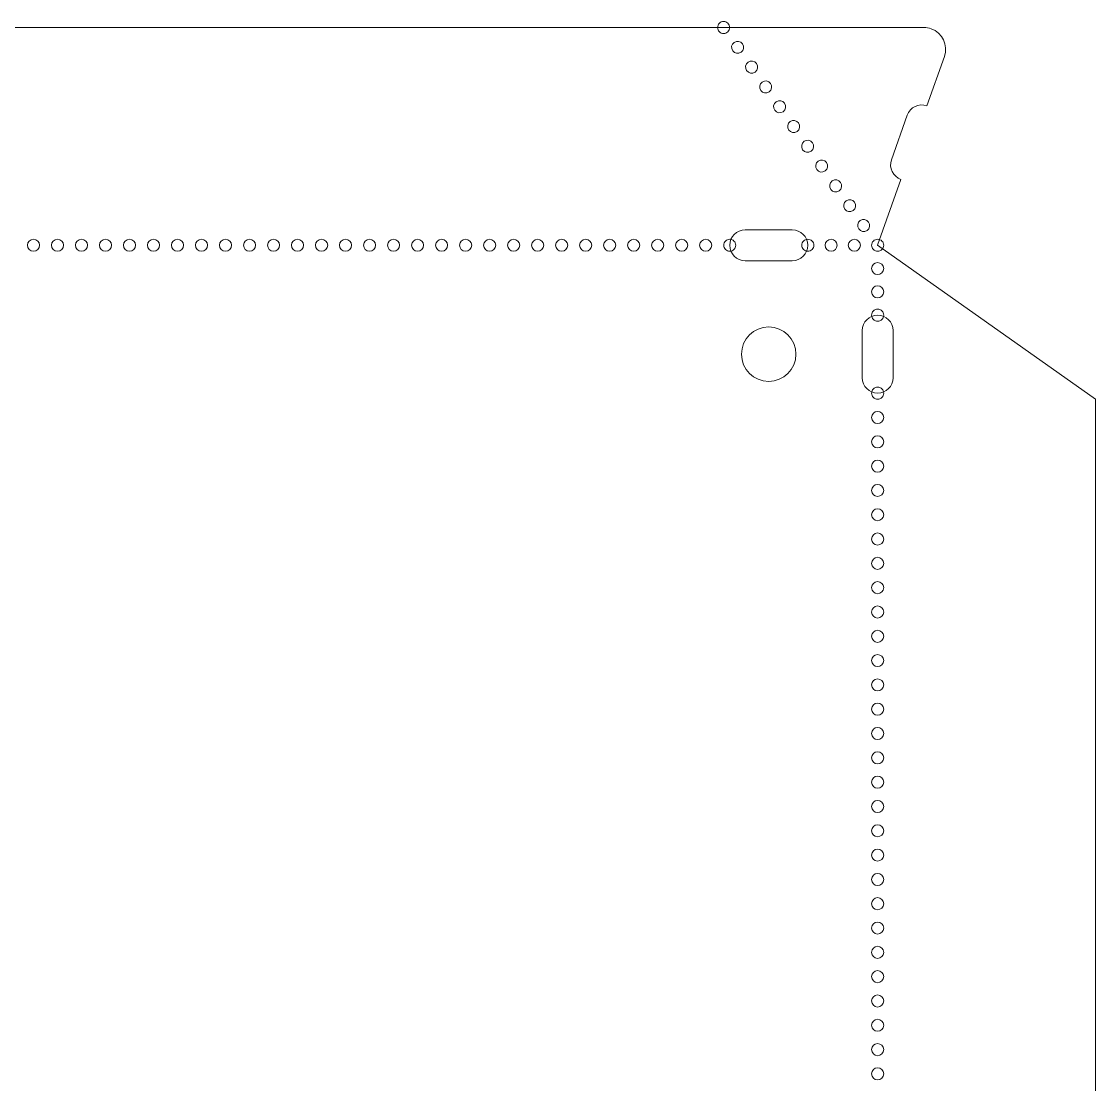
# Model space of a CAD drawing. Header units: inches. Extents: x -17 to 232, y 15 to 264.
# Drawn here: x 106.6 to 231.8, y 140.2 to 264.2 of the extents above; entities that cross this region are included whole.
import ezdxf

# ---------------------------------------------------------------- set-up
doc = ezdxf.new("R2010")
doc.units = ezdxf.units.IN
doc.header["$MEASUREMENT"] = 0
doc.layers.add('Fold cuts', color=7, linetype='Continuous')
doc.layers.add('Outline cut', color=7, linetype='Continuous')

# ---------------------------------------------------------------- blocks, each defined once
blk = doc.blocks.new('block 10')
at = {"layer": 'Outline cut', "lineweight": 0}
blk.add_open_spline([(196.85, 225.42), (196.85, 227.18), (195.43, 228.6), (193.67, 228.6), (191.92, 228.6), (190.5, 227.18), (190.5, 225.42), (190.5, 223.67), (191.92, 222.25), (193.67, 222.25), (195.43, 222.25), (196.85, 223.67), (196.85, 225.42), (196.85, 225.42), (196.85, 225.42), (196.85, 225.42)], degree=3, knots=[0, 0, 0, 0, 1, 1, 1, 2, 2, 2, 3, 3, 3, 4, 4, 4, 5, 5, 5, 5], dxfattribs=at)
blk = doc.blocks.new('block 13')
at = {"layer": 'Outline cut', "lineweight": 0}
blk.add_open_spline([(190.93, 239.93), (189.93, 239.93), (189.13, 239.12), (189.13, 238.12), (189.13, 237.13), (189.93, 236.32), (190.93, 236.32)], degree=3, knots=[0, 0, 0, 0, 1, 1, 1, 2, 2, 2, 2], dxfattribs=at)
blk = doc.blocks.new('block 14')
at = {"layer": 'Outline cut', "lineweight": 0}
blk.add_open_spline([(196.42, 236.32), (197.42, 236.32), (198.22, 237.13), (198.22, 238.12), (198.22, 239.12), (197.42, 239.93), (196.42, 239.93)], degree=3, knots=[0, 0, 0, 0, 1, 1, 1, 2, 2, 2, 2], dxfattribs=at)
blk = doc.blocks.new('block 15')
at = {"layer": 'Outline cut', "lineweight": 0}
blk.add_open_spline([(208.18, 228.18), (208.18, 229.17), (207.37, 229.97), (206.37, 229.97), (205.38, 229.97), (204.57, 229.17), (204.57, 228.18)], degree=3, knots=[0, 0, 0, 0, 1, 1, 1, 2, 2, 2, 2], dxfattribs=at)
blk = doc.blocks.new('block 16')
at = {"layer": 'Outline cut', "lineweight": 0}
blk.add_open_spline([(204.57, 222.67), (204.57, 221.68), (205.38, 220.88), (206.37, 220.88), (207.37, 220.88), (208.18, 221.68), (208.18, 222.67)], degree=3, knots=[0, 0, 0, 0, 1, 1, 1, 2, 2, 2, 2], dxfattribs=at)
blk = doc.blocks.new('block 17')
at = {"layer": 'Outline cut', "lineweight": 0}
blk.add_open_spline([(214.16, 260.14), (214.63, 261.46), (213.93, 262.91), (212.61, 263.38), (212.34, 263.48), (212.05, 263.52), (211.76, 263.52)], degree=3, knots=[0, 0, 0, 0, 1, 1, 1, 2, 2, 2, 2], dxfattribs=at)
blk = doc.blocks.new('block 18')
at = {"layer": 'Outline cut', "lineweight": 0}
blk.add_open_spline([(207.99, 248.11), (207.66, 247.17), (208.15, 246.14), (209.09, 245.81)], degree=3, dxfattribs=at)
blk = doc.blocks.new('block 19')
at = {"layer": 'Outline cut', "lineweight": 0}
blk.add_open_spline([(212.12, 254.39), (211.19, 254.72), (210.16, 254.23), (209.83, 253.29)], degree=3, dxfattribs=at)
blk = doc.blocks.new('block 35')
at = {"layer": 'Outline cut', "lineweight": 0}
blk.add_lwpolyline([(27.49, 263.52), (188.41, 263.52)], dxfattribs=at)
blk = doc.blocks.new('block 40')
at = {"layer": 'Outline cut', "lineweight": 0}
blk.add_lwpolyline([(231.77, 59.24), (231.77, 220.16)], dxfattribs=at)
blk = doc.blocks.new('block 41')
at = {"layer": 'Outline cut', "lineweight": 0}
blk.add_lwpolyline([(231.77, 220.16), (206.37, 238.12)], dxfattribs=at)
blk = doc.blocks.new('block 45')
at = {"layer": 'Outline cut', "lineweight": 0}
blk.add_lwpolyline([(208.18, 228.18), (208.18, 222.67)], dxfattribs=at)
blk = doc.blocks.new('block 47')
at = {"layer": 'Outline cut', "lineweight": 0}
blk.add_lwpolyline([(204.57, 228.18), (204.57, 222.67)], dxfattribs=at)
blk = doc.blocks.new('block 54')
at = {"layer": 'Outline cut', "lineweight": 0}
blk.add_lwpolyline([(188.41, 263.52), (211.76, 263.52)], dxfattribs=at)
blk = doc.blocks.new('block 57')
at = {"layer": 'Outline cut', "lineweight": 0}
blk.add_lwpolyline([(214.16, 260.14), (212.12, 254.39)], dxfattribs=at)
blk = doc.blocks.new('block 60')
at = {"layer": 'Outline cut', "lineweight": 0}
blk.add_lwpolyline([(207.99, 248.11), (209.83, 253.29)], dxfattribs=at)
blk = doc.blocks.new('block 63')
at = {"layer": 'Outline cut', "lineweight": 0}
blk.add_lwpolyline([(190.93, 239.93), (196.42, 239.93)], dxfattribs=at)
blk = doc.blocks.new('block 64')
at = {"layer": 'Outline cut', "lineweight": 0}
blk.add_lwpolyline([(209.09, 245.81), (206.37, 238.12)], dxfattribs=at)
blk = doc.blocks.new('block 65')
at = {"layer": 'Outline cut', "lineweight": 0}
blk.add_lwpolyline([(190.93, 236.32), (196.42, 236.32)], dxfattribs=at)
blk = doc.blocks.new('block 77')
at = {"layer": 'Fold cuts', "lineweight": 0}
for points, knots in [([(188.41, 262.82), (188.6, 262.82), (188.78, 262.89), (188.91, 263.03), (189.04, 263.16), (189.12, 263.34), (189.12, 263.52), (189.12, 263.71), (189.04, 263.89), (188.91, 264.02), (188.78, 264.16), (188.6, 264.23), (188.41, 264.23), (188.23, 264.23), (188.05, 264.16), (187.92, 264.02), (187.78, 263.89), (187.71, 263.71), (187.71, 263.52), (187.71, 263.34), (187.78, 263.16), (187.92, 263.03), (188.05, 262.89), (188.23, 262.82), (188.41, 262.82)], [0, 0, 0, 0, 1, 1, 1, 2, 2, 2, 3, 3, 3, 4, 4, 4, 5, 5, 5, 6, 6, 6, 7, 7, 7, 8, 8, 8, 8]), ([(189.47, 260.81), (189.47, 260.81), (189.47, 260.81), (189.47, 260.81), (189.7, 260.49), (190.14, 260.41), (190.45, 260.64), (190.77, 260.86), (190.85, 261.31), (190.62, 261.62), (190.4, 261.94), (189.96, 262.02), (189.64, 261.79), (189.32, 261.57), (189.25, 261.13), (189.47, 260.81)], [0, 0, 0, 0, 1, 1, 1, 2, 2, 2, 3, 3, 3, 4, 4, 4, 5, 5, 5, 5]), ([(191.1, 258.5), (191.1, 258.5), (191.1, 258.5), (191.1, 258.5), (191.33, 258.18), (191.77, 258.11), (192.09, 258.33), (192.41, 258.56), (192.48, 259), (192.26, 259.31), (192.03, 259.63), (191.59, 259.71), (191.27, 259.48), (190.95, 259.26), (190.88, 258.82), (191.1, 258.5)], [0, 0, 0, 0, 1, 1, 1, 2, 2, 2, 3, 3, 3, 4, 4, 4, 5, 5, 5, 5]), ([(192.74, 256.19), (192.74, 256.19), (192.74, 256.19), (192.74, 256.19), (192.96, 255.87), (193.4, 255.8), (193.72, 256.02), (194.04, 256.25), (194.11, 256.69), (193.89, 257.01), (193.66, 257.32), (193.22, 257.4), (192.91, 257.17), (192.59, 256.95), (192.51, 256.51), (192.74, 256.19)], [0, 0, 0, 0, 1, 1, 1, 2, 2, 2, 3, 3, 3, 4, 4, 4, 5, 5, 5, 5]), ([(194.37, 253.88), (194.37, 253.88), (194.37, 253.88), (194.37, 253.88), (194.59, 253.56), (195.03, 253.49), (195.35, 253.71), (195.67, 253.94), (195.75, 254.38), (195.52, 254.7), (195.3, 255.01), (194.86, 255.09), (194.54, 254.86), (194.22, 254.64), (194.14, 254.2), (194.37, 253.88)], [0, 0, 0, 0, 1, 1, 1, 2, 2, 2, 3, 3, 3, 4, 4, 4, 5, 5, 5, 5]), ([(196, 251.57), (196, 251.57), (196, 251.57), (196, 251.57), (196.23, 251.25), (196.67, 251.18), (196.99, 251.4), (197.3, 251.63), (197.38, 252.07), (197.15, 252.39), (196.93, 252.71), (196.49, 252.78), (196.17, 252.56), (195.85, 252.33), (195.78, 251.89), (196, 251.57)], [0, 0, 0, 0, 1, 1, 1, 2, 2, 2, 3, 3, 3, 4, 4, 4, 5, 5, 5, 5]), ([(197.63, 249.26), (197.63, 249.26), (197.63, 249.26), (197.63, 249.26), (197.86, 248.95), (198.3, 248.87), (198.62, 249.09), (198.94, 249.32), (199.01, 249.76), (198.79, 250.08), (198.56, 250.4), (198.12, 250.47), (197.8, 250.25), (197.49, 250.02), (197.41, 249.58), (197.63, 249.26)], [0, 0, 0, 0, 1, 1, 1, 2, 2, 2, 3, 3, 3, 4, 4, 4, 5, 5, 5, 5]), ([(199.27, 246.95), (199.27, 246.95), (199.27, 246.95), (199.27, 246.95), (199.49, 246.64), (199.93, 246.56), (200.25, 246.79), (200.57, 247.01), (200.64, 247.45), (200.42, 247.77), (200.19, 248.09), (199.75, 248.16), (199.44, 247.94), (199.12, 247.71), (199.04, 247.27), (199.27, 246.95)], [0, 0, 0, 0, 1, 1, 1, 2, 2, 2, 3, 3, 3, 4, 4, 4, 5, 5, 5, 5]), ([(200.9, 244.65), (200.9, 244.65), (200.9, 244.65), (200.9, 244.65), (201.13, 244.33), (201.57, 244.25), (201.88, 244.48), (202.2, 244.7), (202.28, 245.14), (202.05, 245.46), (201.83, 245.78), (201.39, 245.85), (201.07, 245.63), (200.75, 245.4), (200.68, 244.96), (200.9, 244.65)], [0, 0, 0, 0, 1, 1, 1, 2, 2, 2, 3, 3, 3, 4, 4, 4, 5, 5, 5, 5]), ([(202.53, 242.34), (202.53, 242.34), (202.53, 242.34), (202.53, 242.34), (202.76, 242.02), (203.2, 241.94), (203.52, 242.17), (203.83, 242.39), (203.91, 242.83), (203.69, 243.15), (203.46, 243.47), (203.02, 243.54), (202.7, 243.32), (202.38, 243.09), (202.31, 242.65), (202.53, 242.34)], [0, 0, 0, 0, 1, 1, 1, 2, 2, 2, 3, 3, 3, 4, 4, 4, 5, 5, 5, 5]), ([(204.17, 240.03), (204.17, 240.03), (204.17, 240.03), (204.17, 240.03), (204.39, 239.71), (204.83, 239.63), (205.15, 239.86), (205.47, 240.08), (205.54, 240.52), (205.32, 240.84), (205.09, 241.16), (204.65, 241.24), (204.33, 241.01), (204.02, 240.79), (203.94, 240.35), (204.17, 240.03)], [0, 0, 0, 0, 1, 1, 1, 2, 2, 2, 3, 3, 3, 4, 4, 4, 5, 5, 5, 5]), ([(107.95, 237.42), (107.95, 237.42), (107.95, 237.42), (107.95, 237.42), (108.34, 237.42), (108.66, 237.74), (108.66, 238.12), (108.66, 238.51), (108.34, 238.83), (107.95, 238.83), (107.56, 238.83), (107.24, 238.51), (107.24, 238.12), (107.24, 237.74), (107.56, 237.42), (107.95, 237.42)], [0, 0, 0, 0, 1, 1, 1, 2, 2, 2, 3, 3, 3, 4, 4, 4, 5, 5, 5, 5]), ([(110.75, 237.42), (110.75, 237.42), (110.75, 237.42), (110.75, 237.42), (111.14, 237.42), (111.45, 237.74), (111.45, 238.12), (111.45, 238.51), (111.14, 238.83), (110.75, 238.83), (110.36, 238.83), (110.04, 238.51), (110.04, 238.12), (110.04, 237.74), (110.36, 237.42), (110.75, 237.42)], [0, 0, 0, 0, 1, 1, 1, 2, 2, 2, 3, 3, 3, 4, 4, 4, 5, 5, 5, 5]), ([(113.55, 237.42), (113.55, 237.42), (113.55, 237.42), (113.55, 237.42), (113.94, 237.42), (114.25, 237.74), (114.25, 238.12), (114.25, 238.51), (113.94, 238.83), (113.55, 238.83), (113.16, 238.83), (112.84, 238.51), (112.84, 238.12), (112.84, 237.74), (113.16, 237.42), (113.55, 237.42)], [0, 0, 0, 0, 1, 1, 1, 2, 2, 2, 3, 3, 3, 4, 4, 4, 5, 5, 5, 5]), ([(116.35, 237.42), (116.35, 237.42), (116.35, 237.42), (116.35, 237.42), (116.74, 237.42), (117.05, 237.74), (117.05, 238.12), (117.05, 238.51), (116.74, 238.83), (116.35, 238.83), (115.96, 238.83), (115.64, 238.51), (115.64, 238.12), (115.64, 237.74), (115.96, 237.42), (116.35, 237.42)], [0, 0, 0, 0, 1, 1, 1, 2, 2, 2, 3, 3, 3, 4, 4, 4, 5, 5, 5, 5]), ([(119.15, 237.42), (119.15, 237.42), (119.15, 237.42), (119.15, 237.42), (119.54, 237.42), (119.85, 237.74), (119.85, 238.12), (119.85, 238.51), (119.54, 238.83), (119.15, 238.83), (118.76, 238.83), (118.44, 238.51), (118.44, 238.12), (118.44, 237.74), (118.76, 237.42), (119.15, 237.42)], [0, 0, 0, 0, 1, 1, 1, 2, 2, 2, 3, 3, 3, 4, 4, 4, 5, 5, 5, 5]), ([(121.95, 237.42), (121.95, 237.42), (121.95, 237.42), (121.95, 237.42), (122.34, 237.42), (122.65, 237.74), (122.65, 238.12), (122.65, 238.51), (122.34, 238.83), (121.95, 238.83), (121.56, 238.83), (121.24, 238.51), (121.24, 238.12), (121.24, 237.74), (121.56, 237.42), (121.95, 237.42)], [0, 0, 0, 0, 1, 1, 1, 2, 2, 2, 3, 3, 3, 4, 4, 4, 5, 5, 5, 5]), ([(124.74, 237.42), (124.74, 237.42), (124.74, 237.42), (124.74, 237.42), (125.13, 237.42), (125.45, 237.74), (125.45, 238.12), (125.45, 238.51), (125.13, 238.83), (124.74, 238.83), (124.36, 238.83), (124.04, 238.51), (124.04, 238.12), (124.04, 237.74), (124.36, 237.42), (124.74, 237.42)], [0, 0, 0, 0, 1, 1, 1, 2, 2, 2, 3, 3, 3, 4, 4, 4, 5, 5, 5, 5]), ([(127.54, 237.42), (127.54, 237.42), (127.54, 237.42), (127.54, 237.42), (127.93, 237.42), (128.25, 237.74), (128.25, 238.12), (128.25, 238.51), (127.93, 238.83), (127.54, 238.83), (127.15, 238.83), (126.84, 238.51), (126.84, 238.12), (126.84, 237.74), (127.15, 237.42), (127.54, 237.42)], [0, 0, 0, 0, 1, 1, 1, 2, 2, 2, 3, 3, 3, 4, 4, 4, 5, 5, 5, 5]), ([(130.34, 237.42), (130.34, 237.42), (130.34, 237.42), (130.34, 237.42), (130.73, 237.42), (131.05, 237.74), (131.05, 238.12), (131.05, 238.51), (130.73, 238.83), (130.34, 238.83), (129.95, 238.83), (129.64, 238.51), (129.64, 238.12), (129.64, 237.74), (129.95, 237.42), (130.34, 237.42)], [0, 0, 0, 0, 1, 1, 1, 2, 2, 2, 3, 3, 3, 4, 4, 4, 5, 5, 5, 5]), ([(133.14, 237.42), (133.14, 237.42), (133.14, 237.42), (133.14, 237.42), (133.53, 237.42), (133.85, 237.74), (133.85, 238.12), (133.85, 238.51), (133.53, 238.83), (133.14, 238.83), (132.75, 238.83), (132.44, 238.51), (132.44, 238.12), (132.44, 237.74), (132.75, 237.42), (133.14, 237.42)], [0, 0, 0, 0, 1, 1, 1, 2, 2, 2, 3, 3, 3, 4, 4, 4, 5, 5, 5, 5]), ([(135.94, 237.42), (135.94, 237.42), (135.94, 237.42), (135.94, 237.42), (136.33, 237.42), (136.65, 237.74), (136.65, 238.12), (136.65, 238.51), (136.33, 238.83), (135.94, 238.83), (135.55, 238.83), (135.24, 238.51), (135.24, 238.12), (135.24, 237.74), (135.55, 237.42), (135.94, 237.42)], [0, 0, 0, 0, 1, 1, 1, 2, 2, 2, 3, 3, 3, 4, 4, 4, 5, 5, 5, 5]), ([(138.74, 237.42), (138.74, 237.42), (138.74, 237.42), (138.74, 237.42), (139.13, 237.42), (139.45, 237.74), (139.45, 238.12), (139.45, 238.51), (139.13, 238.83), (138.74, 238.83), (138.35, 238.83), (138.03, 238.51), (138.03, 238.12), (138.03, 237.74), (138.35, 237.42), (138.74, 237.42)], [0, 0, 0, 0, 1, 1, 1, 2, 2, 2, 3, 3, 3, 4, 4, 4, 5, 5, 5, 5]), ([(141.54, 237.42), (141.54, 237.42), (141.54, 237.42), (141.54, 237.42), (141.93, 237.42), (142.25, 237.74), (142.25, 238.12), (142.25, 238.51), (141.93, 238.83), (141.54, 238.83), (141.15, 238.83), (140.83, 238.51), (140.83, 238.12), (140.83, 237.74), (141.15, 237.42), (141.54, 237.42)], [0, 0, 0, 0, 1, 1, 1, 2, 2, 2, 3, 3, 3, 4, 4, 4, 5, 5, 5, 5]), ([(144.34, 237.42), (144.34, 237.42), (144.34, 237.42), (144.34, 237.42), (144.73, 237.42), (145.04, 237.74), (145.04, 238.12), (145.04, 238.51), (144.73, 238.83), (144.34, 238.83), (143.95, 238.83), (143.63, 238.51), (143.63, 238.12), (143.63, 237.74), (143.95, 237.42), (144.34, 237.42)], [0, 0, 0, 0, 1, 1, 1, 2, 2, 2, 3, 3, 3, 4, 4, 4, 5, 5, 5, 5]), ([(147.14, 237.42), (147.14, 237.42), (147.14, 237.42), (147.14, 237.42), (147.53, 237.42), (147.84, 237.74), (147.84, 238.12), (147.84, 238.51), (147.53, 238.83), (147.14, 238.83), (146.75, 238.83), (146.43, 238.51), (146.43, 238.12), (146.43, 237.74), (146.75, 237.42), (147.14, 237.42)], [0, 0, 0, 0, 1, 1, 1, 2, 2, 2, 3, 3, 3, 4, 4, 4, 5, 5, 5, 5]), ([(149.94, 237.42), (149.94, 237.42), (149.94, 237.42), (149.94, 237.42), (150.33, 237.42), (150.64, 237.74), (150.64, 238.12), (150.64, 238.51), (150.33, 238.83), (149.94, 238.83), (149.55, 238.83), (149.23, 238.51), (149.23, 238.12), (149.23, 237.74), (149.55, 237.42), (149.94, 237.42)], [0, 0, 0, 0, 1, 1, 1, 2, 2, 2, 3, 3, 3, 4, 4, 4, 5, 5, 5, 5]), ([(152.74, 237.42), (152.74, 237.42), (152.74, 237.42), (152.74, 237.42), (153.13, 237.42), (153.44, 237.74), (153.44, 238.12), (153.44, 238.51), (153.13, 238.83), (152.74, 238.83), (152.35, 238.83), (152.03, 238.51), (152.03, 238.12), (152.03, 237.74), (152.35, 237.42), (152.74, 237.42)], [0, 0, 0, 0, 1, 1, 1, 2, 2, 2, 3, 3, 3, 4, 4, 4, 5, 5, 5, 5]), ([(155.54, 237.42), (155.54, 237.42), (155.54, 237.42), (155.54, 237.42), (155.93, 237.42), (156.24, 237.74), (156.24, 238.12), (156.24, 238.51), (155.93, 238.83), (155.54, 238.83), (155.15, 238.83), (154.83, 238.51), (154.83, 238.12), (154.83, 237.74), (155.15, 237.42), (155.54, 237.42)], [0, 0, 0, 0, 1, 1, 1, 2, 2, 2, 3, 3, 3, 4, 4, 4, 5, 5, 5, 5]), ([(158.33, 237.42), (158.33, 237.42), (158.33, 237.42), (158.33, 237.42), (158.72, 237.42), (159.04, 237.74), (159.04, 238.12), (159.04, 238.51), (158.72, 238.83), (158.33, 238.83), (157.94, 238.83), (157.63, 238.51), (157.63, 238.12), (157.63, 237.74), (157.94, 237.42), (158.33, 237.42)], [0, 0, 0, 0, 1, 1, 1, 2, 2, 2, 3, 3, 3, 4, 4, 4, 5, 5, 5, 5]), ([(161.13, 237.42), (161.13, 237.42), (161.13, 237.42), (161.13, 237.42), (161.52, 237.42), (161.84, 237.74), (161.84, 238.12), (161.84, 238.51), (161.52, 238.83), (161.13, 238.83), (160.74, 238.83), (160.43, 238.51), (160.43, 238.12), (160.43, 237.74), (160.74, 237.42), (161.13, 237.42)], [0, 0, 0, 0, 1, 1, 1, 2, 2, 2, 3, 3, 3, 4, 4, 4, 5, 5, 5, 5]), ([(163.93, 237.42), (163.93, 237.42), (163.93, 237.42), (163.93, 237.42), (164.32, 237.42), (164.64, 237.74), (164.64, 238.12), (164.64, 238.51), (164.32, 238.83), (163.93, 238.83), (163.54, 238.83), (163.23, 238.51), (163.23, 238.12), (163.23, 237.74), (163.54, 237.42), (163.93, 237.42)], [0, 0, 0, 0, 1, 1, 1, 2, 2, 2, 3, 3, 3, 4, 4, 4, 5, 5, 5, 5]), ([(166.73, 237.42), (166.73, 237.42), (166.73, 237.42), (166.73, 237.42), (167.12, 237.42), (167.44, 237.74), (167.44, 238.12), (167.44, 238.51), (167.12, 238.83), (166.73, 238.83), (166.34, 238.83), (166.03, 238.51), (166.03, 238.12), (166.03, 237.74), (166.34, 237.42), (166.73, 237.42)], [0, 0, 0, 0, 1, 1, 1, 2, 2, 2, 3, 3, 3, 4, 4, 4, 5, 5, 5, 5]), ([(169.53, 237.42), (169.53, 237.42), (169.53, 237.42), (169.53, 237.42), (169.92, 237.42), (170.24, 237.74), (170.24, 238.12), (170.24, 238.51), (169.92, 238.83), (169.53, 238.83), (169.14, 238.83), (168.83, 238.51), (168.83, 238.12), (168.83, 237.74), (169.14, 237.42), (169.53, 237.42)], [0, 0, 0, 0, 1, 1, 1, 2, 2, 2, 3, 3, 3, 4, 4, 4, 5, 5, 5, 5]), ([(172.33, 237.42), (172.33, 237.42), (172.33, 237.42), (172.33, 237.42), (172.72, 237.42), (173.04, 237.74), (173.04, 238.12), (173.04, 238.51), (172.72, 238.83), (172.33, 238.83), (171.94, 238.83), (171.62, 238.51), (171.62, 238.12), (171.62, 237.74), (171.94, 237.42), (172.33, 237.42)], [0, 0, 0, 0, 1, 1, 1, 2, 2, 2, 3, 3, 3, 4, 4, 4, 5, 5, 5, 5]), ([(175.13, 237.42), (175.13, 237.42), (175.13, 237.42), (175.13, 237.42), (175.52, 237.42), (175.83, 237.74), (175.83, 238.12), (175.83, 238.51), (175.52, 238.83), (175.13, 238.83), (174.74, 238.83), (174.42, 238.51), (174.42, 238.12), (174.42, 237.74), (174.74, 237.42), (175.13, 237.42)], [0, 0, 0, 0, 1, 1, 1, 2, 2, 2, 3, 3, 3, 4, 4, 4, 5, 5, 5, 5]), ([(177.93, 237.42), (177.93, 237.42), (177.93, 237.42), (177.93, 237.42), (178.32, 237.42), (178.63, 237.74), (178.63, 238.12), (178.63, 238.51), (178.32, 238.83), (177.93, 238.83), (177.54, 238.83), (177.22, 238.51), (177.22, 238.12), (177.22, 237.74), (177.54, 237.42), (177.93, 237.42)], [0, 0, 0, 0, 1, 1, 1, 2, 2, 2, 3, 3, 3, 4, 4, 4, 5, 5, 5, 5]), ([(180.73, 237.42), (180.73, 237.42), (180.73, 237.42), (180.73, 237.42), (181.12, 237.42), (181.43, 237.74), (181.43, 238.12), (181.43, 238.51), (181.12, 238.83), (180.73, 238.83), (180.34, 238.83), (180.02, 238.51), (180.02, 238.12), (180.02, 237.74), (180.34, 237.42), (180.73, 237.42)], [0, 0, 0, 0, 1, 1, 1, 2, 2, 2, 3, 3, 3, 4, 4, 4, 5, 5, 5, 5]), ([(183.53, 237.42), (183.53, 237.42), (183.53, 237.42), (183.53, 237.42), (183.92, 237.42), (184.23, 237.74), (184.23, 238.12), (184.23, 238.51), (183.92, 238.83), (183.53, 238.83), (183.14, 238.83), (182.82, 238.51), (182.82, 238.12), (182.82, 237.74), (183.14, 237.42), (183.53, 237.42)], [0, 0, 0, 0, 1, 1, 1, 2, 2, 2, 3, 3, 3, 4, 4, 4, 5, 5, 5, 5]), ([(186.33, 237.42), (186.33, 237.42), (186.33, 237.42), (186.33, 237.42), (186.72, 237.42), (187.03, 237.74), (187.03, 238.12), (187.03, 238.51), (186.72, 238.83), (186.33, 238.83), (185.94, 238.83), (185.62, 238.51), (185.62, 238.12), (185.62, 237.74), (185.94, 237.42), (186.33, 237.42)], [0, 0, 0, 0, 1, 1, 1, 2, 2, 2, 3, 3, 3, 4, 4, 4, 5, 5, 5, 5]), ([(189.13, 237.42), (189.31, 237.42), (189.49, 237.49), (189.62, 237.63), (189.76, 237.76), (189.83, 237.94), (189.83, 238.12), (189.83, 238.31), (189.76, 238.49), (189.62, 238.62), (189.49, 238.76), (189.31, 238.83), (189.13, 238.83), (188.94, 238.83), (188.76, 238.76), (188.63, 238.62), (188.49, 238.49), (188.42, 238.31), (188.42, 238.12), (188.42, 237.94), (188.49, 237.76), (188.63, 237.63), (188.76, 237.49), (188.94, 237.42), (189.13, 237.42)], [0, 0, 0, 0, 1, 1, 1, 2, 2, 2, 3, 3, 3, 4, 4, 4, 5, 5, 5, 6, 6, 6, 7, 7, 7, 8, 8, 8, 8]), ([(198.22, 237.42), (198.41, 237.42), (198.59, 237.49), (198.72, 237.63), (198.86, 237.76), (198.93, 237.94), (198.93, 238.12), (198.93, 238.31), (198.86, 238.49), (198.72, 238.62), (198.59, 238.76), (198.41, 238.83), (198.22, 238.83), (198.04, 238.83), (197.86, 238.76), (197.73, 238.62), (197.59, 238.49), (197.52, 238.31), (197.52, 238.12), (197.52, 237.94), (197.59, 237.76), (197.73, 237.63), (197.86, 237.49), (198.04, 237.42), (198.22, 237.42)], [0, 0, 0, 0, 1, 1, 1, 2, 2, 2, 3, 3, 3, 4, 4, 4, 5, 5, 5, 6, 6, 6, 7, 7, 7, 8, 8, 8, 8]), ([(200.94, 237.42), (200.94, 237.42), (200.94, 237.42), (200.94, 237.42), (201.33, 237.42), (201.65, 237.74), (201.65, 238.12), (201.65, 238.51), (201.33, 238.83), (200.94, 238.83), (200.55, 238.83), (200.24, 238.51), (200.24, 238.12), (200.24, 237.74), (200.55, 237.42), (200.94, 237.42)], [0, 0, 0, 0, 1, 1, 1, 2, 2, 2, 3, 3, 3, 4, 4, 4, 5, 5, 5, 5]), ([(203.66, 237.42), (203.66, 237.42), (203.66, 237.42), (203.66, 237.42), (204.05, 237.42), (204.36, 237.74), (204.36, 238.12), (204.36, 238.51), (204.05, 238.83), (203.66, 238.83), (203.27, 238.83), (202.95, 238.51), (202.95, 238.12), (202.95, 237.74), (203.27, 237.42), (203.66, 237.42)], [0, 0, 0, 0, 1, 1, 1, 2, 2, 2, 3, 3, 3, 4, 4, 4, 5, 5, 5, 5]), ([(206.37, 237.42), (206.56, 237.42), (206.74, 237.49), (206.87, 237.63), (207.01, 237.76), (207.08, 237.94), (207.08, 238.12), (207.08, 238.31), (207.01, 238.49), (206.87, 238.62), (206.74, 238.76), (206.56, 238.83), (206.37, 238.83), (206.19, 238.83), (206.01, 238.76), (205.88, 238.62), (205.74, 238.49), (205.67, 238.31), (205.67, 238.12), (205.67, 237.94), (205.74, 237.76), (205.88, 237.63), (206.01, 237.49), (206.19, 237.42), (206.37, 237.42)], [0, 0, 0, 0, 1, 1, 1, 2, 2, 2, 3, 3, 3, 4, 4, 4, 5, 5, 5, 6, 6, 6, 7, 7, 7, 8, 8, 8, 8]), ([(207.08, 235.41), (207.08, 235.41), (207.08, 235.41), (207.08, 235.41), (207.08, 235.8), (206.76, 236.11), (206.37, 236.11), (205.99, 236.11), (205.67, 235.8), (205.67, 235.41), (205.67, 235.02), (205.99, 234.7), (206.37, 234.7), (206.76, 234.7), (207.08, 235.02), (207.08, 235.41)], [0, 0, 0, 0, 1, 1, 1, 2, 2, 2, 3, 3, 3, 4, 4, 4, 5, 5, 5, 5]), ([(207.08, 232.69), (207.08, 232.69), (207.08, 232.69), (207.08, 232.69), (207.08, 233.08), (206.76, 233.4), (206.37, 233.4), (205.99, 233.4), (205.67, 233.08), (205.67, 232.69), (205.67, 232.3), (205.99, 231.99), (206.37, 231.99), (206.76, 231.99), (207.08, 232.3), (207.08, 232.69)], [0, 0, 0, 0, 1, 1, 1, 2, 2, 2, 3, 3, 3, 4, 4, 4, 5, 5, 5, 5]), ([(206.37, 229.27), (206.56, 229.27), (206.74, 229.34), (206.87, 229.48), (207.01, 229.61), (207.08, 229.79), (207.08, 229.97), (207.08, 230.16), (207.01, 230.34), (206.87, 230.47), (206.74, 230.61), (206.56, 230.68), (206.37, 230.68), (206.19, 230.68), (206.01, 230.61), (205.88, 230.47), (205.74, 230.34), (205.67, 230.16), (205.67, 229.97), (205.67, 229.79), (205.74, 229.61), (205.88, 229.48), (206.01, 229.34), (206.19, 229.27), (206.37, 229.27)], [0, 0, 0, 0, 1, 1, 1, 2, 2, 2, 3, 3, 3, 4, 4, 4, 5, 5, 5, 6, 6, 6, 7, 7, 7, 8, 8, 8, 8]), ([(206.37, 220.17), (206.56, 220.17), (206.74, 220.24), (206.87, 220.38), (207.01, 220.51), (207.08, 220.69), (207.08, 220.88), (207.08, 221.06), (207.01, 221.24), (206.87, 221.37), (206.74, 221.51), (206.56, 221.58), (206.37, 221.58), (206.19, 221.58), (206.01, 221.51), (205.88, 221.37), (205.74, 221.24), (205.67, 221.06), (205.67, 220.88), (205.67, 220.69), (205.74, 220.51), (205.88, 220.38), (206.01, 220.24), (206.19, 220.17), (206.37, 220.17)], [0, 0, 0, 0, 1, 1, 1, 2, 2, 2, 3, 3, 3, 4, 4, 4, 5, 5, 5, 6, 6, 6, 7, 7, 7, 8, 8, 8, 8]), ([(207.08, 218.04), (207.08, 218.04), (207.08, 218.04), (207.08, 218.04), (207.08, 218.43), (206.76, 218.74), (206.37, 218.74), (205.99, 218.74), (205.67, 218.43), (205.67, 218.04), (205.67, 217.65), (205.99, 217.33), (206.37, 217.33), (206.76, 217.33), (207.08, 217.65), (207.08, 218.04)], [0, 0, 0, 0, 1, 1, 1, 2, 2, 2, 3, 3, 3, 4, 4, 4, 5, 5, 5, 5]), ([(207.08, 215.2), (207.08, 215.2), (207.08, 215.2), (207.08, 215.2), (207.08, 215.59), (206.76, 215.91), (206.37, 215.91), (205.99, 215.91), (205.67, 215.59), (205.67, 215.2), (205.67, 214.81), (205.99, 214.5), (206.37, 214.5), (206.76, 214.5), (207.08, 214.81), (207.08, 215.2)], [0, 0, 0, 0, 1, 1, 1, 2, 2, 2, 3, 3, 3, 4, 4, 4, 5, 5, 5, 5]), ([(207.08, 212.37), (207.08, 212.37), (207.08, 212.37), (207.08, 212.37), (207.08, 212.76), (206.76, 213.07), (206.37, 213.07), (205.99, 213.07), (205.67, 212.76), (205.67, 212.37), (205.67, 211.98), (205.99, 211.66), (206.37, 211.66), (206.76, 211.66), (207.08, 211.98), (207.08, 212.37)], [0, 0, 0, 0, 1, 1, 1, 2, 2, 2, 3, 3, 3, 4, 4, 4, 5, 5, 5, 5]), ([(207.08, 209.53), (207.08, 209.53), (207.08, 209.53), (207.08, 209.53), (207.08, 209.92), (206.76, 210.24), (206.37, 210.24), (205.99, 210.24), (205.67, 209.92), (205.67, 209.53), (205.67, 209.14), (205.99, 208.83), (206.37, 208.83), (206.76, 208.83), (207.08, 209.14), (207.08, 209.53)], [0, 0, 0, 0, 1, 1, 1, 2, 2, 2, 3, 3, 3, 4, 4, 4, 5, 5, 5, 5]), ([(207.08, 206.7), (207.08, 206.7), (207.08, 206.7), (207.08, 206.7), (207.08, 207.09), (206.76, 207.4), (206.37, 207.4), (205.99, 207.4), (205.67, 207.09), (205.67, 206.7), (205.67, 206.31), (205.99, 205.99), (206.37, 205.99), (206.76, 205.99), (207.08, 206.31), (207.08, 206.7)], [0, 0, 0, 0, 1, 1, 1, 2, 2, 2, 3, 3, 3, 4, 4, 4, 5, 5, 5, 5]), ([(207.08, 203.86), (207.08, 203.86), (207.08, 203.86), (207.08, 203.86), (207.08, 204.25), (206.76, 204.57), (206.37, 204.57), (205.99, 204.57), (205.67, 204.25), (205.67, 203.86), (205.67, 203.47), (205.99, 203.15), (206.37, 203.15), (206.76, 203.15), (207.08, 203.47), (207.08, 203.86)], [0, 0, 0, 0, 1, 1, 1, 2, 2, 2, 3, 3, 3, 4, 4, 4, 5, 5, 5, 5]), ([(207.08, 201.02), (207.08, 201.02), (207.08, 201.02), (207.08, 201.02), (207.08, 201.41), (206.76, 201.73), (206.37, 201.73), (205.99, 201.73), (205.67, 201.41), (205.67, 201.02), (205.67, 200.63), (205.99, 200.32), (206.37, 200.32), (206.76, 200.32), (207.08, 200.63), (207.08, 201.02)], [0, 0, 0, 0, 1, 1, 1, 2, 2, 2, 3, 3, 3, 4, 4, 4, 5, 5, 5, 5]), ([(207.08, 198.19), (207.08, 198.19), (207.08, 198.19), (207.08, 198.19), (207.08, 198.58), (206.76, 198.89), (206.37, 198.89), (205.99, 198.89), (205.67, 198.58), (205.67, 198.19), (205.67, 197.8), (205.99, 197.48), (206.37, 197.48), (206.76, 197.48), (207.08, 197.8), (207.08, 198.19)], [0, 0, 0, 0, 1, 1, 1, 2, 2, 2, 3, 3, 3, 4, 4, 4, 5, 5, 5, 5]), ([(207.08, 195.35), (207.08, 195.35), (207.08, 195.35), (207.08, 195.35), (207.08, 195.74), (206.76, 196.06), (206.37, 196.06), (205.99, 196.06), (205.67, 195.74), (205.67, 195.35), (205.67, 194.96), (205.99, 194.65), (206.37, 194.65), (206.76, 194.65), (207.08, 194.96), (207.08, 195.35)], [0, 0, 0, 0, 1, 1, 1, 2, 2, 2, 3, 3, 3, 4, 4, 4, 5, 5, 5, 5]), ([(207.08, 192.52), (207.08, 192.52), (207.08, 192.52), (207.08, 192.52), (207.08, 192.91), (206.76, 193.22), (206.37, 193.22), (205.99, 193.22), (205.67, 192.91), (205.67, 192.52), (205.67, 192.13), (205.99, 191.81), (206.37, 191.81), (206.76, 191.81), (207.08, 192.13), (207.08, 192.52)], [0, 0, 0, 0, 1, 1, 1, 2, 2, 2, 3, 3, 3, 4, 4, 4, 5, 5, 5, 5]), ([(207.08, 189.68), (207.08, 189.68), (207.08, 189.68), (207.08, 189.68), (207.08, 190.07), (206.76, 190.39), (206.37, 190.39), (205.99, 190.39), (205.67, 190.07), (205.67, 189.68), (205.67, 189.29), (205.99, 188.98), (206.37, 188.98), (206.76, 188.98), (207.08, 189.29), (207.08, 189.68)], [0, 0, 0, 0, 1, 1, 1, 2, 2, 2, 3, 3, 3, 4, 4, 4, 5, 5, 5, 5]), ([(207.08, 186.85), (207.08, 186.85), (207.08, 186.85), (207.08, 186.85), (207.08, 187.24), (206.76, 187.55), (206.37, 187.55), (205.99, 187.55), (205.67, 187.24), (205.67, 186.85), (205.67, 186.46), (205.99, 186.14), (206.37, 186.14), (206.76, 186.14), (207.08, 186.46), (207.08, 186.85)], [0, 0, 0, 0, 1, 1, 1, 2, 2, 2, 3, 3, 3, 4, 4, 4, 5, 5, 5, 5]), ([(207.08, 184.01), (207.08, 184.01), (207.08, 184.01), (207.08, 184.01), (207.08, 184.4), (206.76, 184.72), (206.37, 184.72), (205.99, 184.72), (205.67, 184.4), (205.67, 184.01), (205.67, 183.62), (205.99, 183.3), (206.37, 183.3), (206.76, 183.3), (207.08, 183.62), (207.08, 184.01)], [0, 0, 0, 0, 1, 1, 1, 2, 2, 2, 3, 3, 3, 4, 4, 4, 5, 5, 5, 5]), ([(207.08, 181.17), (207.08, 181.17), (207.08, 181.17), (207.08, 181.17), (207.08, 181.56), (206.76, 181.88), (206.37, 181.88), (205.99, 181.88), (205.67, 181.56), (205.67, 181.17), (205.67, 180.78), (205.99, 180.47), (206.37, 180.47), (206.76, 180.47), (207.08, 180.78), (207.08, 181.17)], [0, 0, 0, 0, 1, 1, 1, 2, 2, 2, 3, 3, 3, 4, 4, 4, 5, 5, 5, 5]), ([(207.08, 178.34), (207.08, 178.34), (207.08, 178.34), (207.08, 178.34), (207.08, 178.73), (206.76, 179.04), (206.37, 179.04), (205.99, 179.04), (205.67, 178.73), (205.67, 178.34), (205.67, 177.95), (205.99, 177.63), (206.37, 177.63), (206.76, 177.63), (207.08, 177.95), (207.08, 178.34)], [0, 0, 0, 0, 1, 1, 1, 2, 2, 2, 3, 3, 3, 4, 4, 4, 5, 5, 5, 5]), ([(207.08, 175.5), (207.08, 175.5), (207.08, 175.5), (207.08, 175.5), (207.08, 175.89), (206.76, 176.21), (206.37, 176.21), (205.99, 176.21), (205.67, 175.89), (205.67, 175.5), (205.67, 175.11), (205.99, 174.8), (206.37, 174.8), (206.76, 174.8), (207.08, 175.11), (207.08, 175.5)], [0, 0, 0, 0, 1, 1, 1, 2, 2, 2, 3, 3, 3, 4, 4, 4, 5, 5, 5, 5]), ([(207.08, 172.67), (207.08, 172.67), (207.08, 172.67), (207.08, 172.67), (207.08, 173.06), (206.76, 173.37), (206.37, 173.37), (205.99, 173.37), (205.67, 173.06), (205.67, 172.67), (205.67, 172.28), (205.99, 171.96), (206.37, 171.96), (206.76, 171.96), (207.08, 172.28), (207.08, 172.67)], [0, 0, 0, 0, 1, 1, 1, 2, 2, 2, 3, 3, 3, 4, 4, 4, 5, 5, 5, 5]), ([(207.08, 169.83), (207.08, 169.83), (207.08, 169.83), (207.08, 169.83), (207.08, 170.22), (206.76, 170.54), (206.37, 170.54), (205.99, 170.54), (205.67, 170.22), (205.67, 169.83), (205.67, 169.44), (205.99, 169.13), (206.37, 169.13), (206.76, 169.13), (207.08, 169.44), (207.08, 169.83)], [0, 0, 0, 0, 1, 1, 1, 2, 2, 2, 3, 3, 3, 4, 4, 4, 5, 5, 5, 5]), ([(207.08, 166.99), (207.08, 166.99), (207.08, 166.99), (207.08, 166.99), (207.08, 167.38), (206.76, 167.7), (206.37, 167.7), (205.99, 167.7), (205.67, 167.38), (205.67, 166.99), (205.67, 166.61), (205.99, 166.29), (206.37, 166.29), (206.76, 166.29), (207.08, 166.61), (207.08, 166.99)], [0, 0, 0, 0, 1, 1, 1, 2, 2, 2, 3, 3, 3, 4, 4, 4, 5, 5, 5, 5]), ([(207.08, 164.16), (207.08, 164.16), (207.08, 164.16), (207.08, 164.16), (207.08, 164.55), (206.76, 164.86), (206.37, 164.86), (205.99, 164.86), (205.67, 164.55), (205.67, 164.16), (205.67, 163.77), (205.99, 163.45), (206.37, 163.45), (206.76, 163.45), (207.08, 163.77), (207.08, 164.16)], [0, 0, 0, 0, 1, 1, 1, 2, 2, 2, 3, 3, 3, 4, 4, 4, 5, 5, 5, 5]), ([(207.08, 161.32), (207.08, 161.32), (207.08, 161.32), (207.08, 161.32), (207.08, 161.71), (206.76, 162.03), (206.37, 162.03), (205.99, 162.03), (205.67, 161.71), (205.67, 161.32), (205.67, 160.93), (205.99, 160.62), (206.37, 160.62), (206.76, 160.62), (207.08, 160.93), (207.08, 161.32)], [0, 0, 0, 0, 1, 1, 1, 2, 2, 2, 3, 3, 3, 4, 4, 4, 5, 5, 5, 5]), ([(207.08, 158.49), (207.08, 158.49), (207.08, 158.49), (207.08, 158.49), (207.08, 158.88), (206.76, 159.19), (206.37, 159.19), (205.99, 159.19), (205.67, 158.88), (205.67, 158.49), (205.67, 158.1), (205.99, 157.78), (206.37, 157.78), (206.76, 157.78), (207.08, 158.1), (207.08, 158.49)], [0, 0, 0, 0, 1, 1, 1, 2, 2, 2, 3, 3, 3, 4, 4, 4, 5, 5, 5, 5]), ([(207.08, 155.65), (207.08, 155.65), (207.08, 155.65), (207.08, 155.65), (207.08, 156.04), (206.76, 156.36), (206.37, 156.36), (205.99, 156.36), (205.67, 156.04), (205.67, 155.65), (205.67, 155.26), (205.99, 154.95), (206.37, 154.95), (206.76, 154.95), (207.08, 155.26), (207.08, 155.65)], [0, 0, 0, 0, 1, 1, 1, 2, 2, 2, 3, 3, 3, 4, 4, 4, 5, 5, 5, 5]), ([(207.08, 152.82), (207.08, 152.82), (207.08, 152.82), (207.08, 152.82), (207.08, 153.21), (206.76, 153.52), (206.37, 153.52), (205.99, 153.52), (205.67, 153.21), (205.67, 152.82), (205.67, 152.43), (205.99, 152.11), (206.37, 152.11), (206.76, 152.11), (207.08, 152.43), (207.08, 152.82)], [0, 0, 0, 0, 1, 1, 1, 2, 2, 2, 3, 3, 3, 4, 4, 4, 5, 5, 5, 5]), ([(207.08, 149.98), (207.08, 149.98), (207.08, 149.98), (207.08, 149.98), (207.08, 150.37), (206.76, 150.69), (206.37, 150.69), (205.99, 150.69), (205.67, 150.37), (205.67, 149.98), (205.67, 149.59), (205.99, 149.27), (206.37, 149.27), (206.76, 149.27), (207.08, 149.59), (207.08, 149.98)], [0, 0, 0, 0, 1, 1, 1, 2, 2, 2, 3, 3, 3, 4, 4, 4, 5, 5, 5, 5]), ([(207.08, 147.14), (207.08, 147.14), (207.08, 147.14), (207.08, 147.14), (207.08, 147.53), (206.76, 147.85), (206.37, 147.85), (205.99, 147.85), (205.67, 147.53), (205.67, 147.14), (205.67, 146.75), (205.99, 146.44), (206.37, 146.44), (206.76, 146.44), (207.08, 146.75), (207.08, 147.14)], [0, 0, 0, 0, 1, 1, 1, 2, 2, 2, 3, 3, 3, 4, 4, 4, 5, 5, 5, 5]), ([(207.08, 144.31), (207.08, 144.31), (207.08, 144.31), (207.08, 144.31), (207.08, 144.7), (206.76, 145.01), (206.37, 145.01), (205.99, 145.01), (205.67, 144.7), (205.67, 144.31), (205.67, 143.92), (205.99, 143.6), (206.37, 143.6), (206.76, 143.6), (207.08, 143.92), (207.08, 144.31)], [0, 0, 0, 0, 1, 1, 1, 2, 2, 2, 3, 3, 3, 4, 4, 4, 5, 5, 5, 5]), ([(207.08, 141.47), (207.08, 141.47), (207.08, 141.47), (207.08, 141.47), (207.08, 141.86), (206.76, 142.18), (206.37, 142.18), (205.99, 142.18), (205.67, 141.86), (205.67, 141.47), (205.67, 141.08), (205.99, 140.77), (206.37, 140.77), (206.76, 140.77), (207.08, 141.08), (207.08, 141.47)], [0, 0, 0, 0, 1, 1, 1, 2, 2, 2, 3, 3, 3, 4, 4, 4, 5, 5, 5, 5])]:
    blk.add_open_spline(points, degree=3, knots=knots, dxfattribs=at)

msp = doc.modelspace()

# ---------------------------------------------------------------- block references
at = {"layer": 'Fold cuts'}
msp.add_blockref('block 77', (0, 0), dxfattribs=at)
at = {"layer": 'Outline cut'}
for name in ['block 35', 'block 54', 'block 17', 'block 57', 'block 19', 'block 60', 'block 18', 'block 64', 'block 13', 'block 63', 'block 14', 'block 41', 'block 65', 'block 15', 'block 10', 'block 47', 'block 45', 'block 16', 'block 40']:
    msp.add_blockref(name, (0, 0), dxfattribs=at)

doc.saveas('drawing.dxf')
